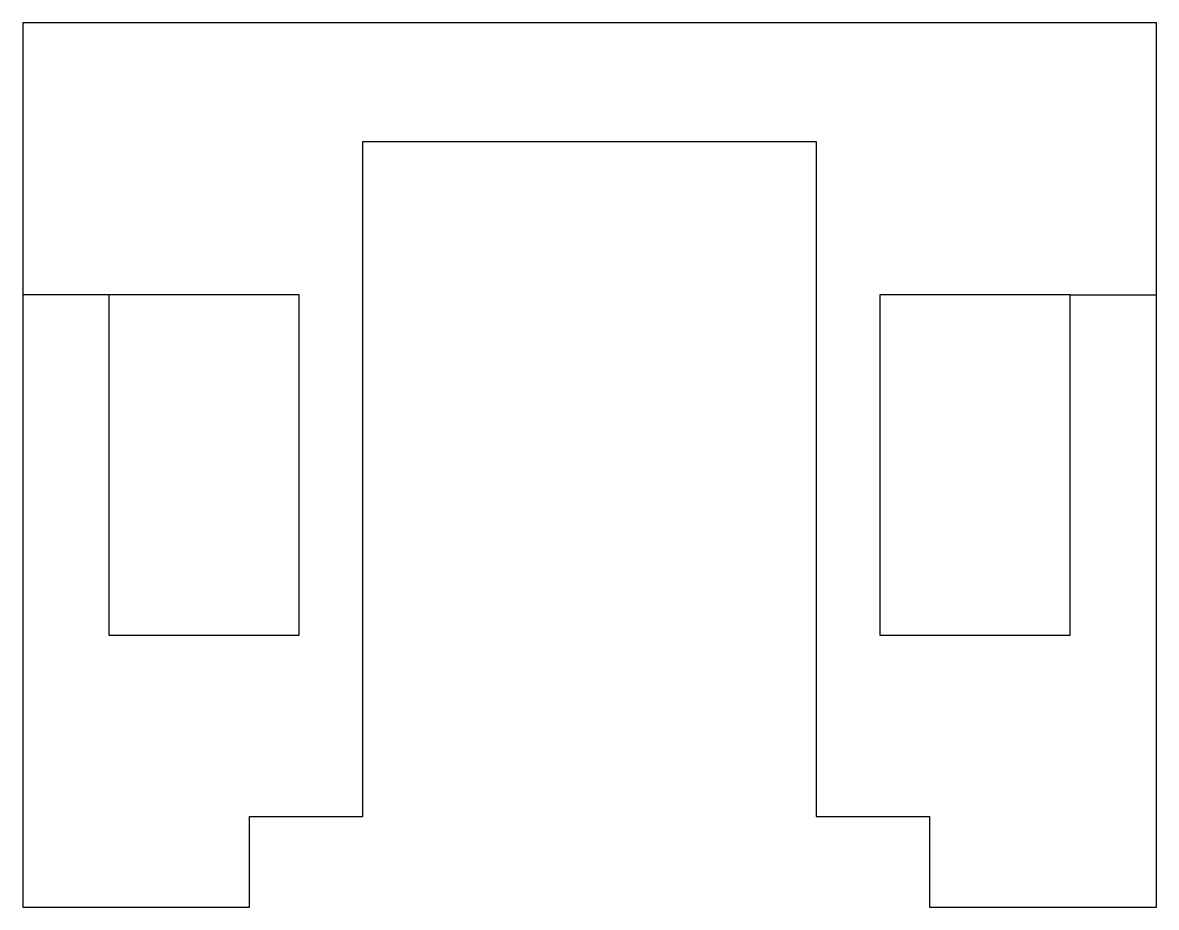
# Model space of a CAD drawing. Header units: millimetres. Extents: x -0.8 to 49.2, y -25 to 14.
import ezdxf

# ---------------------------------------------------------------- set-up
doc = ezdxf.new("R2010")
doc.units = ezdxf.units.MM
doc.layers.get('0').update_dxf_attribs({"linetype": 'CONTINUOUS'})

msp = doc.modelspace()

# ---------------------------------------------------------------- linework, layer by layer
for p, q in [((3, 1.978), (-0.794, 1.978)), ((45.411, 1.978), (49.206, 1.978))]:
    msp.add_line(p, q)
for points in [[(-0.794, 13.976), (-0.794, -25.022), (9.206, -25.022), (9.206, -21.022), (14.206, -21.022), (14.206, 8.736), (34.206, 8.736), (34.206, -21.022), (39.206, -21.022), (39.206, -25.022), (49.206, -25.022), (49.206, 13.976)], [(11.4, 1.978), (3, 1.978), (3, -13.022), (11.4, -13.022)], [(45.411, 1.978), (37.011, 1.978), (37.011, -13.022), (45.411, -13.022)]]:
    msp.add_lwpolyline(points, close=True)

doc.saveas('drawing.dxf')
